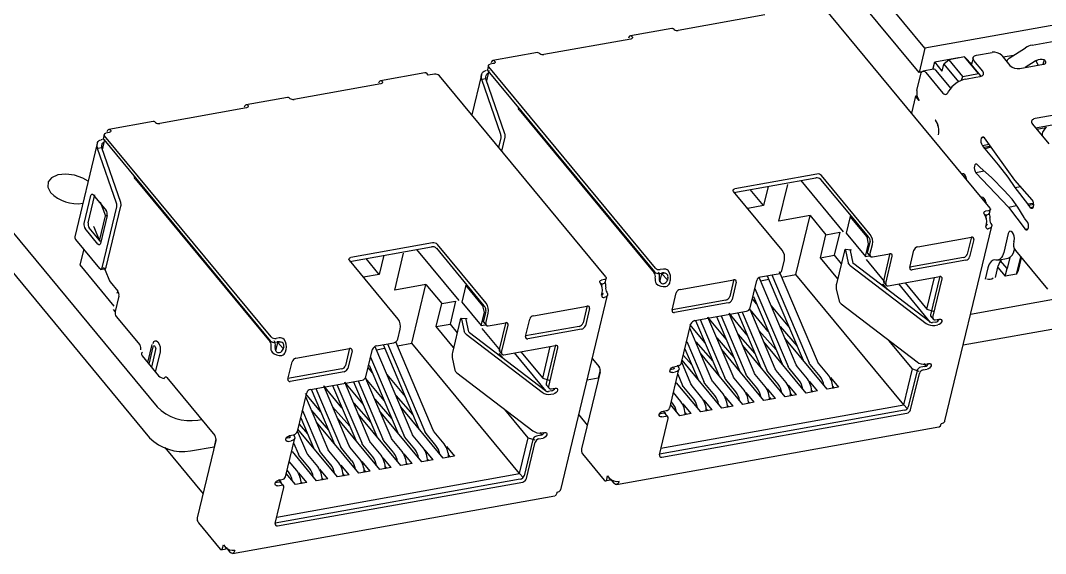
# Model space of a CAD drawing. Header units: millimetres. Extents: x 2 to 1109, y 2 to 430.
# Drawn here: x 247.99 to 290.33, y 169.69 to 191.71 of the extents above; entities that cross this region are included whole.
import ezdxf

# ---------------------------------------------------------------- set-up
doc = ezdxf.new("R2010")
doc.units = ezdxf.units.MM
doc.header["$LTSCALE"] = 0.5
doc.layers.add('几何体', color=7, linetype='Continuous')

msp = doc.modelspace()

# ---------------------------------------------------------------- linework, layer by layer
at = {"layer": '几何体'}
for p, q in [((225.741, 209.431), (253.633, 175.75)), ((225.434, 208.157), (253.326, 174.476)), ((285.348, 190.568), (274.205, 204.024)), ((285.106, 189.565), (273.963, 203.021)), ((300.746, 193.328), (285.348, 190.568)), ((288.042, 183.964), (281.163, 192.272)), ((278.743, 191.939), (275.158, 191.296)), ((274.89, 191.379), (273.183, 191.073)), ((289.776, 190.69), (294.494, 191.536)), ((273.195, 190.944), (269.611, 190.302)), ((285.348, 190.568), (285.106, 189.565)), ((288.836, 190.156), (289.504, 190.58)), ((269.342, 190.384), (267.507, 190.055)), ((285.754, 190.002), (286.735, 190.177)), ((286.985, 190.205), (286.345, 190.09)), ((286.748, 190.162), (286.735, 190.177)), ((287.557, 189.514), (286.985, 190.205)), ((287.118, 190.076), (286.985, 190.205)), ((287.337, 190.174), (287.27, 189.892)), ((287.484, 190.279), (288.124, 190.394)), ((288.525, 190.265), (288.864, 189.855)), ((289.006, 190.264), (288.588, 190.189)), ((267.327, 189.874), (267.276, 189.665)), ((274.216, 181.486), (267.336, 189.793)), ((267.52, 189.927), (267.392, 189.904)), ((285.703, 189.696), (285.276, 189.619)), ((285.679, 189.691), (285.754, 190.002)), ((286.069, 189.621), (285.754, 190.002)), ((286.069, 189.621), (286.136, 189.9)), ((286.345, 190.09), (286.136, 189.9)), ((286.136, 189.9), (286.733, 189.18)), ((286.917, 189.4), (286.345, 190.09)), ((287.641, 189.444), (287.118, 190.076)), ((287.285, 189.955), (287.226, 189.945)), ((287.736, 189.619), (287.373, 190.058)), ((289.266, 189.725), (290.247, 189.901)), ((289.899, 190.027), (289.486, 189.765)), ((290.024, 189.861), (289.944, 190.05)), ((290.273, 190.09), (290.226, 189.898)), ((264.695, 189.551), (262.86, 189.222)), ((264.836, 189.446), (264.787, 189.505)), ((265.092, 189.492), (264.836, 189.446)), ((272.172, 181.119), (265.293, 189.427)), ((267.028, 189.468), (266.629, 187.813)), ((267.214, 189.297), (267.043, 189.266)), ((267.829, 187.003), (267.043, 189.266)), ((267.231, 189.639), (267.189, 189.631)), ((267.999, 187.034), (267.214, 189.297)), ((267.337, 189.639), (267.234, 189.211)), ((267.328, 189.522), (267.285, 189.514)), ((267.298, 189.634), (274.178, 181.327)), ((285.021, 188.822), (285.184, 189.499)), ((285.223, 189.586), (285.106, 189.565)), ((285.387, 189.563), (286.089, 188.714)), ((286.416, 188.911), (285.813, 189.639)), ((286.859, 189.241), (286.917, 189.4)), ((286.917, 189.4), (287.557, 189.514)), ((287.028, 189.291), (287.455, 189.367)), ((287.455, 189.367), (287.626, 189.398)), ((287.557, 189.514), (287.658, 189.405)), ((262.873, 189.094), (259.288, 188.452)), ((259.02, 188.534), (257.313, 188.228)), ((284.963, 188.583), (284.792, 187.875)), ((285.024, 188.594), (284.963, 188.583)), ((285.108, 188.408), (284.963, 188.583)), ((257.325, 188.1), (253.741, 187.457)), ((268.536, 188.139), (268.568, 188.062)), ((268.596, 188.015), (268.568, 188.062)), ((268.596, 188.015), (274.168, 181.287)), ((285.787, 187.589), (285.779, 187.598)), ((289.987, 187.671), (289.902, 187.656)), ((291.011, 187.855), (289.987, 187.671)), ((253.472, 187.54), (251.637, 187.211)), ((289.791, 187.434), (290.469, 186.615)), ((289.92, 187.278), (290.915, 187.456)), ((289.966, 187.222), (290.341, 187.289)), ((290.358, 187.311), (290.228, 187.142)), ((251.361, 186.794), (251.319, 186.786)), ((251.467, 186.794), (251.364, 186.367)), ((251.457, 187.03), (251.406, 186.821)), ((251.428, 186.79), (258.308, 178.482)), ((258.346, 178.641), (251.466, 186.949)), ((251.65, 187.083), (251.522, 187.06)), ((267.745, 186.466), (267.839, 186.859)), ((267.871, 186.314), (268.01, 186.889)), ((287.796, 186.87), (287.677, 186.849)), ((251.158, 186.623), (250.231, 182.777)), ((251.344, 186.452), (251.173, 186.421)), ((251.959, 184.159), (251.173, 186.421)), ((252.129, 184.19), (251.344, 186.452)), ((251.458, 186.677), (251.415, 186.669)), ((286.931, 178.309), (332.255, 186.433)), ((288.005, 186.587), (287.722, 186.537)), ((287.722, 186.537), (287.768, 186.474)), ((287.768, 186.474), (288.05, 186.524)), ((288.083, 186.478), (287.821, 186.408)), ((287.802, 185.484), (287.454, 185.422)), ((287.579, 185.689), (287.53, 185.74)), ((289.069, 185.116), (288.751, 185.551)), ((252.666, 185.295), (252.698, 185.217)), ((252.726, 185.17), (252.698, 185.217)), ((252.726, 185.17), (258.298, 178.442)), ((277.463, 184.603), (280.843, 185.209)), ((280.881, 185.368), (277.501, 184.762)), ((280.22, 185.097), (281.972, 182.981)), ((281.043, 185.144), (282.303, 183.623)), ((283.093, 182.875), (281.082, 185.303)), ((287.454, 185.422), (288.8, 184.001)), ((288.772, 185.232), (289.067, 184.811)), ((289.781, 184.308), (289.069, 185.116)), ((279.457, 182.224), (277.446, 184.652)), ((278.681, 184.066), (278.136, 184.724)), ((278.871, 184.855), (278.681, 184.066)), ((279.317, 183.418), (279.684, 184.939)), ((289.067, 184.812), (289.306, 184.847)), ((289.067, 184.811), (289.586, 184.13)), ((250.614, 183.321), (250.892, 184.476)), ((250.784, 183.352), (251.063, 184.507)), ((250.994, 184.508), (251.527, 183.864)), ((251.275, 184.225), (251.501, 183.648)), ((287.868, 184.21), (287.876, 184.172)), ((251.362, 181.493), (251.969, 184.014)), ((251.532, 181.524), (252.14, 184.045)), ((278.681, 184.066), (278.028, 183.949)), ((287.987, 183.853), (287.859, 183.83)), ((288.014, 183.724), (288.064, 183.933)), ((288.8, 184.001), (289.138, 184.062)), ((288.8, 184.001), (289.489, 183.097)), ((289.84, 184.156), (289.586, 184.129)), ((289.586, 184.13), (289.631, 184.072)), ((289.847, 184.11), (289.631, 184.072)), ((289.631, 184.072), (289.704, 183.989)), ((289.704, 183.989), (289.834, 184.013)), ((251.252, 182.613), (251.501, 183.648)), ((251.57, 183.657), (251.292, 182.502)), ((251.568, 183.647), (251.501, 183.648)), ((280.606, 183.649), (279.317, 183.418)), ((280.02, 181.219), (280.606, 183.649)), ((280.606, 183.649), (281.26, 182.859)), ((282.261, 183.615), (282.093, 182.922)), ((282.303, 183.623), (282.261, 183.615)), ((282.963, 182.767), (282.261, 183.615)), ((282.303, 183.623), (283.006, 182.774)), ((287.863, 183.679), (287.821, 183.671)), ((287.863, 183.679), (287.949, 183.694)), ((287.888, 183.65), (287.863, 183.679)), ((287.863, 183.547), (287.888, 183.65)), ((288.034, 183.538), (288.038, 183.558)), ((289.566, 183.416), (289.496, 183.508)), ((251.191, 182.471), (250.658, 183.114)), ((251.236, 182.652), (250.828, 183.145)), ((251.025, 183.19), (251.015, 183.206)), ((251.025, 183.19), (251.252, 182.613)), ((281.26, 182.859), (281.832, 182.961)), ((281.832, 182.961), (281.603, 182.014)), ((282.093, 182.922), (282.893, 181.957)), ((286.174, 175.17), (288.113, 183.214)), ((287.867, 183.206), (287.891, 183.305)), ((289.489, 183.097), (289.619, 183.121)), ((250.267, 182.661), (251.26, 181.461)), ((251.252, 182.613), (251.318, 182.612)), ((265.011, 182.523), (261.631, 181.918)), ((281.031, 181.911), (281.26, 182.859)), ((282.893, 181.957), (283.022, 182.491)), ((282.963, 182.767), (283.006, 182.774)), ((283.022, 182.491), (282.963, 182.767)), ((283.064, 182.498), (282.982, 182.156)), ((283.006, 182.774), (283.054, 182.716)), ((283.064, 182.498), (283.022, 182.491)), ((283.083, 182.578), (283.064, 182.498)), ((285.051, 182.362), (287.27, 182.759)), ((287.272, 182.78), (287.1, 182.063)), ((287.369, 182.663), (287.196, 181.946)), ((288.792, 182.905), (288.606, 182.133)), ((289.025, 182.574), (289.035, 182.613)), ((250.6, 182.259), (250.444, 181.613)), ((261.593, 181.758), (264.973, 182.364)), ((263.447, 180.573), (263.814, 182.094)), ((264.35, 182.252), (266.099, 180.14)), ((265.173, 182.299), (266.433, 180.778)), ((267.223, 180.031), (265.212, 182.459)), ((282.026, 182.193), (281.7, 180.839)), ((282.316, 182.229), (282.058, 182.25)), ((282.074, 182.222), (282.186, 181.706)), ((282.381, 181.69), (282.269, 182.207)), ((282.98, 182.104), (283.108, 181.95)), ((283.079, 182.039), (283.18, 182.461)), ((283.178, 181.942), (283.903, 182.072)), ((283.906, 182.093), (283.633, 180.962)), ((284.721, 181.503), (284.894, 182.219)), ((289.033, 182.21), (289.048, 182.271)), ((289.088, 182.21), (290.415, 180.607)), ((263.587, 179.379), (261.576, 181.807)), ((262.811, 181.221), (262.266, 181.879)), ((263.001, 182.011), (262.811, 181.221)), ((279.443, 181.387), (279.545, 181.809)), ((281.031, 181.911), (281.603, 182.014)), ((281.749, 181.044), (281.031, 181.911)), ((281.603, 182.014), (281.897, 181.658)), ((285.546, 179.259), (282.408, 181.653)), ((282.893, 181.957), (283.05, 181.985)), ((282.92, 181.836), (283.678, 180.921)), ((283.73, 180.845), (284.002, 181.976)), ((286.943, 181.921), (284.724, 181.523)), ((287.04, 181.804), (284.821, 181.406)), ((288.36, 181.814), (288.787, 181.89)), ((288.745, 181.464), (288.465, 181.779)), ((288.854, 181.915), (288.745, 181.464)), ((289.138, 181.23), (289.31, 181.942)), ((289.212, 181.377), (289.339, 181.906)), ((250.444, 181.613), (251.851, 179.914)), ((251.288, 181.431), (251.512, 181.471)), ((251.405, 181.501), (251.483, 181.408)), ((251.492, 181.392), (251.483, 181.408)), ((251.492, 181.392), (251.671, 180.956)), ((262.811, 181.221), (262.158, 181.104)), ((274.378, 181.262), (274.464, 181.277)), ((274.406, 180.909), (274.488, 181.248)), ((274.545, 181.444), (274.417, 181.421)), ((274.506, 181.285), (274.464, 181.277)), ((274.488, 181.248), (274.464, 181.277)), ((274.623, 181.272), (274.488, 181.248)), ((274.717, 181.002), (274.488, 181.248)), ((278.561, 181.115), (279.286, 181.245)), ((280.907, 177.637), (279.34, 181.328)), ((279.431, 181.114), (280.02, 181.219)), ((284.477, 175.837), (280.02, 181.219)), ((282.268, 181.593), (285.406, 179.2)), ((287.953, 181.498), (287.839, 181.024)), ((288.265, 181.1), (288.379, 181.574)), ((288.365, 181.513), (288.669, 181.146)), ((288.669, 181.146), (288.745, 181.464)), ((289.138, 181.23), (288.669, 181.146)), ((289.138, 181.23), (289.212, 181.377)), ((251.671, 180.956), (251.699, 180.909)), ((251.699, 180.909), (252.014, 180.529)), ((264.736, 180.804), (263.447, 180.573)), ((264.15, 178.375), (264.736, 180.804)), ((264.736, 180.804), (265.39, 180.014)), ((271.993, 180.834), (271.951, 180.827)), ((272.117, 181.009), (271.989, 180.986)), ((271.993, 180.834), (272.079, 180.85)), ((272.018, 180.805), (271.993, 180.834)), ((272.001, 180.738), (272.018, 180.805)), ((272.144, 180.879), (272.194, 181.088)), ((274.207, 181.06), (274.212, 181.079)), ((274.378, 181.09), (274.383, 181.11)), ((274.717, 181.002), (274.712, 180.982)), ((274.736, 181.082), (274.717, 181.002)), ((274.809, 180.865), (274.833, 180.965)), ((275.236, 180.603), (277.455, 181)), ((277.457, 181.021), (277.285, 180.304)), ((277.554, 180.904), (277.381, 180.187)), ((278.131, 179.841), (278.404, 180.972)), ((280.036, 177.481), (278.511, 181.073)), ((278.56, 180.958), (278.901, 181.019)), ((278.839, 181.164), (280.317, 177.683)), ((279.027, 181.198), (280.566, 177.576)), ((283.592, 180.836), (283.785, 180.603)), ((283.632, 180.91), (283.759, 180.756)), ((283.829, 180.748), (285.963, 181.131)), ((285.578, 179.242), (284.266, 180.827)), ((284.53, 180.874), (285.43, 179.787)), ((285.43, 179.787), (285.744, 181.091)), ((285.965, 181.151), (285.581, 179.558)), ((285.678, 179.441), (286.062, 181.034)), ((251.995, 180.508), (251.975, 180.428)), ((266.391, 180.771), (266.223, 180.078)), ((266.433, 180.778), (266.391, 180.771)), ((267.093, 179.922), (266.391, 180.771)), ((266.433, 180.778), (267.136, 179.93)), ((270.304, 172.326), (272.243, 180.37)), ((271.997, 180.361), (272.021, 180.461)), ((272.164, 180.693), (272.168, 180.713)), ((274.906, 179.743), (275.079, 180.46)), ((278.325, 180.646), (279.695, 177.42)), ((281.69, 180.629), (281.802, 180.113)), ((252.058, 180.322), (251.905, 179.685)), ((265.161, 179.066), (265.39, 180.014)), ((265.39, 180.014), (265.962, 180.117)), ((265.962, 180.117), (265.733, 179.169)), ((266.223, 180.078), (267.023, 179.112)), ((277.128, 180.162), (274.909, 179.764)), ((277.225, 180.045), (275.006, 179.647)), ((278.394, 180.005), (278.221, 180.214)), ((278.264, 180.312), (279.447, 177.527)), ((281.885, 180), (285.023, 177.606)), ((287.238, 179.583), (291.264, 180.305)), ((251.818, 179.776), (251.904, 179.673)), ((267.023, 179.112), (267.152, 179.646)), ((267.093, 179.922), (267.136, 179.93)), ((267.152, 179.646), (267.093, 179.922)), ((267.194, 179.654), (267.112, 179.311)), ((267.136, 179.93), (267.184, 179.871)), ((267.194, 179.654), (267.152, 179.646)), ((267.213, 179.733), (267.194, 179.654)), ((267.209, 179.194), (267.31, 179.616)), ((269.181, 179.517), (271.4, 179.915)), ((271.402, 179.935), (271.23, 179.219)), ((271.499, 179.818), (271.326, 179.102)), ((275.841, 179.316), (277.974, 179.699)), ((278.009, 178.707), (277.257, 179.615)), ((278.295, 177.169), (277.274, 179.573)), ((277.615, 179.634), (278.576, 177.371)), ((277.804, 179.668), (278.825, 177.264)), ((278.879, 178.863), (278.127, 179.771)), ((279.166, 177.325), (278.127, 179.771)), ((278.998, 179.927), (279.75, 179.019)), ((285.43, 179.787), (285.697, 179.701)), ((251.949, 179.477), (252.918, 178.307)), ((265.161, 179.066), (265.733, 179.169)), ((265.733, 179.169), (266.027, 178.814)), ((266.156, 179.348), (265.83, 177.994)), ((266.446, 179.385), (266.188, 179.405)), ((266.204, 179.378), (266.316, 178.861)), ((266.511, 178.846), (266.399, 179.362)), ((267.023, 179.112), (267.18, 179.14)), ((267.11, 179.259), (267.238, 179.105)), ((267.308, 179.098), (268.033, 179.228)), ((268.036, 179.248), (267.763, 178.117)), ((267.86, 178), (268.132, 179.131)), ((268.851, 178.658), (269.024, 179.375)), ((275.3, 177.581), (275.684, 179.174)), ((276.268, 178.395), (275.64, 179.152)), ((275.874, 179.322), (276.835, 177.059)), ((276.063, 179.356), (277.083, 176.952)), ((277.138, 178.551), (276.386, 179.459)), ((277.425, 177.013), (276.386, 179.459)), ((276.744, 179.478), (277.706, 177.215)), ((276.933, 179.512), (277.954, 177.108)), ((285.58, 179.506), (285.707, 179.353)), ((285.789, 179.253), (285.665, 179.23)), ((285.763, 179.114), (285.886, 179.136)), ((285.777, 179.345), (285.944, 179.375)), ((263.573, 178.542), (263.675, 178.965)), ((265.879, 178.2), (265.161, 179.066)), ((266.398, 178.748), (269.536, 176.355)), ((269.676, 176.414), (266.538, 178.808)), ((267.05, 178.992), (267.808, 178.077)), ((271.073, 179.076), (268.854, 178.678)), ((271.17, 178.959), (268.951, 178.561)), ((276.554, 176.857), (275.643, 179.004)), ((277.623, 178.753), (278.33, 177.951)), ((278.494, 178.909), (279.2, 178.107)), ((279.364, 179.065), (280.071, 178.263)), ((253.416, 178.331), (253.238, 177.589)), ((258.508, 178.417), (258.594, 178.432)), ((258.508, 178.246), (258.513, 178.266)), ((258.536, 178.065), (258.618, 178.403)), ((258.675, 178.599), (258.547, 178.576)), ((258.636, 178.44), (258.594, 178.432)), ((258.618, 178.403), (258.594, 178.432)), ((258.753, 178.427), (258.618, 178.403)), ((258.847, 178.158), (258.618, 178.403)), ((262.691, 178.27), (263.416, 178.4)), ((262.969, 178.32), (264.447, 174.838)), ((263.157, 178.354), (264.696, 174.732)), ((265.037, 174.793), (263.49, 178.436)), ((263.561, 178.269), (264.15, 178.375)), ((268.607, 172.993), (264.15, 178.375)), ((267.959, 177.904), (270.093, 178.286)), ((270.095, 178.307), (269.711, 176.714)), ((275.51, 178.452), (276.213, 176.796)), ((275.882, 178.44), (276.588, 177.639)), ((276.752, 178.596), (277.459, 177.795)), ((279.573, 176.167), (277.824, 178.279)), ((280.443, 176.323), (278.695, 178.435)), ((281.314, 176.479), (279.565, 178.591)), ((284.835, 177.318), (283.865, 178.489)), ((253.018, 177.855), (253.696, 177.036)), ((253.301, 177.512), (253.475, 178.235)), ((253.572, 178.118), (253.398, 177.395)), ((253.754, 178.017), (253.558, 177.202)), ((258.337, 178.215), (258.342, 178.235)), ((258.847, 178.158), (258.842, 178.138)), ((258.866, 178.237), (258.847, 178.158)), ((258.939, 178.021), (258.963, 178.12)), ((259.366, 177.758), (261.585, 178.156)), ((261.587, 178.176), (261.415, 177.459)), ((261.684, 178.059), (261.511, 177.342)), ((262.261, 176.997), (262.534, 178.128)), ((264.166, 174.637), (262.641, 178.228)), ((262.69, 178.113), (263.031, 178.174)), ((267.753, 177.953), (267.915, 177.758)), ((267.762, 178.065), (267.889, 177.912)), ((269.708, 176.397), (268.396, 177.982)), ((268.66, 178.029), (269.56, 176.943)), ((269.56, 176.943), (269.874, 178.247)), ((269.808, 176.597), (270.192, 178.19)), ((275.371, 177.877), (275.718, 177.483)), ((275.436, 178.147), (275.964, 176.903)), ((277.832, 175.855), (276.083, 177.967)), ((278.702, 176.011), (276.954, 178.123)), ((259.036, 176.899), (259.209, 177.616)), ((262.394, 177.468), (263.577, 174.682)), ((262.455, 177.802), (263.825, 174.576)), ((265.82, 177.785), (265.932, 177.268)), ((271.61, 177.744), (271.888, 177.407)), ((274.977, 177.409), (275.143, 177.439)), ((275.183, 177.368), (275.139, 177.476)), ((275.684, 176.701), (275.304, 177.596)), ((276.961, 175.699), (275.323, 177.677)), ((281.023, 177.002), (280.611, 177.499)), ((281.364, 177.063), (280.952, 177.561)), ((285.348, 177.421), (285.181, 177.391)), ((285.306, 177.543), (285.393, 177.437)), ((285.378, 177.52), (285.502, 177.543)), ((261.258, 177.317), (259.039, 176.919)), ((261.355, 177.2), (259.136, 176.802)), ((262.524, 177.16), (262.351, 177.37)), ((263.128, 177.082), (263.88, 176.174)), ((266.015, 177.155), (269.153, 174.762)), ((271.932, 177.2), (271.164, 174.015)), ((271.934, 177.278), (271.855, 176.95)), ((274.806, 175.704), (275.19, 177.297)), ((274.947, 177.309), (274.822, 177.287)), ((274.919, 177.17), (275.042, 177.192)), ((274.98, 177.311), (274.993, 177.367)), ((275.144, 177.107), (275.342, 176.64)), ((278.411, 176.534), (277.999, 177.031)), ((278.752, 176.595), (278.341, 177.093)), ((279.281, 176.69), (278.87, 177.187)), ((279.623, 176.751), (279.211, 177.249)), ((280.152, 176.846), (279.74, 177.343)), ((280.493, 176.907), (280.082, 177.405)), ((284.477, 175.837), (284.835, 177.318)), ((285.024, 177.249), (284.664, 175.751)), ((284.76, 175.634), (285.121, 177.132)), ((284.835, 177.318), (285.102, 177.232)), ((285.278, 177.274), (285.445, 177.304)), ((254.032, 176.962), (256.018, 174.563)), ((259.971, 176.472), (262.104, 176.854)), ((261.268, 175.706), (260.516, 176.614)), ((261.555, 174.169), (260.516, 176.614)), ((260.874, 176.634), (261.836, 174.37)), ((261.063, 176.668), (262.084, 174.263)), ((262.139, 175.862), (261.387, 176.77)), ((262.425, 174.325), (261.387, 176.77)), ((261.745, 176.79), (262.706, 174.526)), ((261.934, 176.824), (262.955, 174.42)), ((263.009, 176.018), (262.257, 176.926)), ((263.296, 174.481), (262.257, 176.926)), ((269.56, 176.943), (269.827, 176.856)), ((269.71, 176.662), (269.837, 176.508)), ((271.399, 176.869), (271.855, 176.95)), ((276.091, 175.543), (275.094, 176.747)), ((275.799, 176.066), (275.387, 176.563)), ((276.141, 176.127), (275.729, 176.624)), ((276.67, 176.222), (276.258, 176.719)), ((277.011, 176.283), (276.599, 176.78)), ((277.54, 176.378), (277.129, 176.875)), ((277.882, 176.439), (277.47, 176.936)), ((280.042, 176.251), (279.712, 176.65)), ((280.913, 176.407), (280.583, 176.806)), ((281.783, 176.564), (281.314, 176.479)), ((281.453, 176.962), (281.783, 176.564)), ((281.535, 176.603), (281.599, 176.53)), ((259.43, 174.737), (259.814, 176.329)), ((260.398, 175.55), (259.77, 176.308)), ((260.684, 174.013), (259.773, 176.159)), ((260.004, 176.478), (260.965, 174.214)), ((260.193, 176.512), (261.213, 174.107)), ((263.494, 176.22), (264.201, 175.419)), ((269.919, 176.408), (269.795, 176.386)), ((269.893, 176.269), (270.016, 176.291)), ((269.907, 176.5), (270.074, 176.53)), ((275.27, 175.971), (274.96, 176.345)), ((277.431, 175.783), (277.101, 176.182)), ((278.301, 175.939), (277.971, 176.338)), ((279.172, 176.095), (278.842, 176.494)), ((280.042, 176.251), (279.573, 176.167)), ((279.794, 176.291), (279.858, 176.218)), ((280.913, 176.407), (280.443, 176.323)), ((280.664, 176.447), (280.728, 176.374)), ((260.882, 175.752), (261.589, 174.951)), ((261.753, 175.908), (262.46, 175.107)), ((262.624, 176.064), (263.33, 175.263)), ((265.444, 173.635), (263.695, 175.746)), ((274.446, 174.039), (284.477, 175.837)), ((275.22, 175.387), (274.84, 175.846)), ((274.929, 175.91), (274.872, 175.978)), ((275.689, 175.471), (275.36, 175.87)), ((276.56, 175.627), (276.23, 176.026)), ((277.431, 175.783), (276.961, 175.699)), ((277.182, 175.823), (277.246, 175.75)), ((278.301, 175.939), (277.832, 175.855)), ((278.053, 175.979), (278.117, 175.906)), ((279.172, 176.095), (278.702, 176.011)), ((278.923, 176.135), (278.987, 176.062)), ((284.622, 175.682), (284.477, 175.837)), ((259.566, 175.302), (260.094, 174.058)), ((259.64, 175.607), (260.343, 173.951)), ((260.012, 175.596), (260.718, 174.795)), ((263.703, 173.323), (261.954, 175.434)), ((264.573, 173.479), (262.825, 175.59)), ((268.965, 174.474), (267.995, 175.645)), ((271.051, 175.425), (271.402, 175.001)), ((274.547, 175.485), (274.381, 175.455)), ((284.507, 175.609), (274.385, 173.795)), ((274.478, 175.338), (274.644, 175.368)), ((274.481, 173.678), (284.604, 175.492)), ((274.535, 175.577), (274.66, 175.599)), ((274.627, 175.489), (274.552, 175.58)), ((274.744, 175.323), (274.617, 175.477)), ((275.689, 175.471), (275.22, 175.387)), ((275.441, 175.511), (275.505, 175.438)), ((276.56, 175.627), (276.091, 175.543)), ((276.312, 175.667), (276.376, 175.594)), ((255.32, 175.206), (255.464, 175.232)), ((259.501, 175.032), (259.848, 174.639)), ((261.962, 173.011), (260.213, 175.122)), ((262.832, 173.167), (261.084, 175.278)), ((272.616, 172.539), (285.931, 174.925)), ((274.382, 173.774), (274.743, 175.271)), ((286.023, 175.045), (286.028, 175.065)), ((258.936, 172.86), (259.32, 174.453)), ((259.077, 174.465), (258.952, 174.442)), ((259.107, 174.564), (259.273, 174.594)), ((259.11, 174.467), (259.123, 174.523)), ((259.313, 174.523), (259.275, 174.616)), ((259.814, 173.857), (259.434, 174.752)), ((261.091, 172.855), (259.453, 174.833)), ((264.282, 174.002), (263.87, 174.499)), ((264.623, 174.063), (264.212, 174.56)), ((265.153, 174.158), (264.741, 174.655)), ((265.494, 174.219), (265.082, 174.716)), ((268.607, 172.993), (268.965, 174.474)), ((268.965, 174.474), (269.232, 174.387)), ((269.478, 174.576), (269.311, 174.546)), ((269.408, 174.429), (269.575, 174.459)), ((269.436, 174.698), (269.523, 174.592)), ((269.508, 174.676), (269.632, 174.698)), ((253.948, 174.07), (255.532, 172.157)), ((255.013, 173.931), (255.985, 174.106)), ((256.062, 174.356), (255.294, 171.17)), ((256.064, 174.434), (255.985, 174.106)), ((259.049, 174.325), (259.172, 174.348)), ((259.274, 174.263), (259.472, 173.795)), ((261.67, 173.533), (261.259, 174.031)), ((262.012, 173.595), (261.6, 174.092)), ((262.541, 173.689), (262.129, 174.187)), ((262.882, 173.751), (262.471, 174.248)), ((263.411, 173.846), (263, 174.343)), ((263.753, 173.907), (263.341, 174.404)), ((265.583, 174.117), (265.913, 173.719)), ((269.154, 174.404), (268.794, 172.907)), ((268.89, 172.79), (269.251, 174.287)), ((260.221, 172.699), (259.224, 173.902)), ((259.929, 173.221), (259.517, 173.719)), ((260.271, 173.283), (259.859, 173.78)), ((260.8, 173.377), (260.388, 173.875)), ((261.141, 173.439), (260.729, 173.936)), ((263.302, 173.251), (262.972, 173.649)), ((264.172, 173.407), (263.842, 173.805)), ((265.043, 173.563), (264.713, 173.961)), ((264.794, 173.602), (264.858, 173.53)), ((265.913, 173.719), (265.444, 173.635)), ((265.665, 173.758), (265.729, 173.686)), ((271.208, 173.807), (272.105, 172.725)), ((259.4, 173.127), (259.09, 173.501)), ((260.69, 172.783), (260.36, 173.181)), ((261.561, 172.939), (261.231, 173.337)), ((262.431, 173.095), (262.101, 173.493)), ((263.302, 173.251), (262.832, 173.167)), ((263.053, 173.29), (263.117, 173.218)), ((264.172, 173.407), (263.703, 173.323)), ((263.924, 173.446), (263.988, 173.374)), ((265.043, 173.563), (264.573, 173.479)), ((268.637, 172.764), (258.515, 170.95)), ((258.576, 171.194), (268.607, 172.993)), ((258.665, 172.732), (258.79, 172.755)), ((259.35, 172.543), (258.97, 173.001)), ((259.059, 173.065), (259.002, 173.134)), ((259.819, 172.627), (259.49, 173.025)), ((260.69, 172.783), (260.221, 172.699)), ((260.442, 172.822), (260.506, 172.75)), ((261.561, 172.939), (261.091, 172.855)), ((261.312, 172.978), (261.376, 172.906)), ((262.431, 173.095), (261.962, 173.011)), ((262.183, 173.134), (262.247, 173.062)), ((268.752, 172.837), (268.607, 172.993)), ((272.206, 172.757), (272.24, 172.896)), ((272.24, 172.896), (272.312, 172.808)), ((272.352, 172.782), (272.506, 172.595)), ((258.677, 172.64), (258.511, 172.611)), ((258.512, 170.93), (258.873, 172.427)), ((258.608, 172.494), (258.774, 172.523)), ((258.611, 170.833), (268.734, 172.647)), ((258.757, 172.644), (258.672, 172.747)), ((258.874, 172.479), (258.747, 172.633)), ((259.819, 172.627), (259.35, 172.543)), ((259.571, 172.666), (259.635, 172.594)), ((272.132, 172.694), (272.356, 172.735)), ((272.709, 172.659), (272.714, 172.679)), ((256.746, 169.694), (270.061, 172.081)), ((270.153, 172.201), (270.158, 172.221)), ((255.338, 170.963), (256.235, 169.88)), ((256.262, 169.85), (256.486, 169.89)), ((256.336, 169.912), (256.37, 170.051)), ((256.37, 170.051), (256.442, 169.964)), ((256.482, 169.937), (256.636, 169.751)), ((256.839, 169.814), (256.844, 169.834))]:
    msp.add_line(p, q, dxfattribs=at)
at = {"layer": '几何体', "flags": 128}
for points in [[(274.926, 191.375), (274.89, 191.379), (274.89, 191.379)], [(273.219, 191.069), (273.183, 191.073), (273.15, 191.057), (273.124, 191.022), (273.106, 190.973)], [(273.268, 191.025), (273.268, 190.998), (273.255, 190.974), (273.23, 190.955), (273.195, 190.944)], [(273.219, 191.069), (273.246, 191.052), (273.267, 191.024)], [(274.989, 191.332), (274.956, 191.359), (274.926, 191.375)], [(269.378, 190.38), (269.342, 190.384), (269.342, 190.384)], [(269.441, 190.338), (269.409, 190.364), (269.378, 190.38)], [(287.373, 190.058), (287.35, 190.093), (287.337, 190.129), (287.335, 190.163), (287.345, 190.196), (287.366, 190.224), (287.397, 190.249), (287.437, 190.267), (287.484, 190.279)], [(267.285, 189.69), (267.281, 189.669), (267.298, 189.634)], [(267.336, 189.793), (267.319, 189.828), (267.325, 189.861), (267.35, 189.889), (267.392, 189.904)], [(267.543, 190.052), (267.507, 190.055), (267.475, 190.039), (267.449, 190.005), (267.431, 189.955)], [(267.592, 190.007), (267.592, 189.98), (267.579, 189.957), (267.554, 189.938), (267.52, 189.927)], [(267.543, 190.052), (267.57, 190.035), (267.592, 190.007)], [(290.247, 189.901), (290.279, 189.91), (290.305, 189.922), (290.326, 189.938), (290.34, 189.957), (290.346, 189.979), (290.345, 190.002), (290.337, 190.026), (290.321, 190.049)], [(264.787, 189.504), (264.737, 189.545), (264.696, 189.549)], [(267.043, 189.266), (267.021, 189.411), (267.043, 189.513), (267.07, 189.558), (267.104, 189.593), (267.144, 189.617), (267.189, 189.631)], [(267.214, 189.297), (267.217, 189.383), (267.231, 189.444), (267.24, 189.468), (267.253, 189.489), (267.268, 189.505), (267.285, 189.514)], [(285.184, 189.499), (285.198, 189.543), (285.217, 189.577), (285.24, 189.602), (285.267, 189.617), (285.296, 189.62), (285.327, 189.612), (285.357, 189.592), (285.387, 189.563)], [(287.626, 189.398), (287.673, 189.41), (287.713, 189.429), (287.743, 189.453), (287.764, 189.482), (287.774, 189.514), (287.773, 189.549), (287.76, 189.584), (287.736, 189.619)], [(262.896, 189.219), (262.86, 189.222), (262.828, 189.207), (262.802, 189.172), (262.784, 189.122)], [(262.945, 189.174), (262.946, 189.148), (262.932, 189.124), (262.907, 189.105), (262.873, 189.094)], [(262.896, 189.219), (262.923, 189.202), (262.945, 189.174)], [(259.056, 188.53), (259.02, 188.534), (259.02, 188.534)], [(259.119, 188.488), (259.086, 188.514), (259.056, 188.53)], [(257.349, 188.224), (257.313, 188.228), (257.28, 188.212), (257.254, 188.178), (257.236, 188.128)], [(257.398, 188.18), (257.398, 188.153), (257.385, 188.129), (257.36, 188.111), (257.325, 188.1)], [(257.349, 188.224), (257.376, 188.207), (257.397, 188.179)], [(289.902, 187.656), (289.854, 187.643), (289.815, 187.625), (289.784, 187.601), (289.763, 187.572), (289.753, 187.54), (289.755, 187.505), (289.767, 187.469), (289.791, 187.434)], [(251.673, 187.207), (251.637, 187.211), (251.605, 187.195), (251.579, 187.161), (251.561, 187.111)], [(251.722, 187.163), (251.722, 187.136), (251.709, 187.112), (251.684, 187.094), (251.65, 187.083)], [(251.673, 187.207), (251.7, 187.19), (251.722, 187.162)], [(253.508, 187.536), (253.472, 187.54), (253.472, 187.54)], [(253.571, 187.494), (253.539, 187.52), (253.508, 187.536)], [(251.173, 186.421), (251.151, 186.566), (251.173, 186.668), (251.2, 186.714), (251.234, 186.749), (251.274, 186.773), (251.319, 186.786)], [(251.415, 186.845), (251.411, 186.824), (251.428, 186.79)], [(251.466, 186.949), (251.449, 186.983), (251.455, 187.017), (251.48, 187.044), (251.522, 187.06)], [(287.812, 186.858), (287.772, 186.889), (287.729, 186.893), (287.699, 186.879), (287.677, 186.849)], [(288.751, 185.551), (288.219, 186.287), (287.812, 186.858)], [(251.344, 186.452), (251.347, 186.539), (251.361, 186.6), (251.37, 186.623), (251.383, 186.644), (251.398, 186.661), (251.415, 186.669)], [(287.768, 186.474), (287.797, 186.437), (287.821, 186.408)], [(287.821, 186.408), (288.373, 185.754), (288.772, 185.232)], [(287.53, 185.74), (287.49, 185.773), (287.451, 185.776), (287.417, 185.75), (287.395, 185.698), (287.388, 185.628), (287.396, 185.551), (287.419, 185.479), (287.454, 185.422)], [(287.635, 185.636), (287.603, 185.665), (287.579, 185.689)], [(288.638, 184.677), (288.095, 185.218), (287.635, 185.636)], [(250.784, 185.071), (250.572, 185.197), (250.226, 185.32), (249.862, 185.366), (249.53, 185.329), (249.274, 185.215), (249.13, 185.039), (249.116, 184.824), (249.235, 184.601)], [(287.072, 185.139), (287.066, 185.172), (287.037, 185.262), (286.994, 185.333), (286.944, 185.374), (286.902, 185.38)], [(277.446, 184.652), (277.429, 184.686), (277.435, 184.72), (277.46, 184.747), (277.501, 184.762)], [(288.952, 184.333), (288.779, 184.526), (288.638, 184.677)], [(250.892, 184.476), (250.909, 184.514), (250.934, 184.533), (250.964, 184.531), (250.994, 184.508)], [(289.452, 183.573), (289.181, 184), (288.952, 184.333)], [(289.704, 183.989), (289.744, 183.957), (289.784, 183.953), (289.817, 183.98), (289.839, 184.032), (289.847, 184.101), (289.838, 184.178), (289.815, 184.251), (289.781, 184.308)], [(287.804, 183.72), (287.787, 183.754), (287.792, 183.788), (287.817, 183.815), (287.859, 183.83)], [(288.042, 183.964), (288.059, 183.93), (288.054, 183.896), (288.029, 183.869), (287.987, 183.853)], [(287.949, 183.694), (287.99, 183.709), (288.015, 183.737), (288.017, 183.749)], [(289.496, 183.508), (289.47, 183.544), (289.452, 183.573)], [(289.489, 183.097), (289.529, 183.065), (289.569, 183.061), (289.602, 183.087), (289.624, 183.14), (289.632, 183.209), (289.623, 183.286), (289.6, 183.359), (289.566, 183.416)], [(287.907, 183.3), (287.918, 183.277), (287.914, 183.255), (287.898, 183.237), (287.87, 183.226)], [(288.077, 183.331), (288.114, 183.26), (288.105, 183.193), (288.054, 183.14), (287.967, 183.109)], [(289.035, 182.613), (289.044, 182.7), (289.033, 182.796), (289.004, 182.887), (288.962, 182.958), (288.912, 182.999), (288.862, 183.003), (288.82, 182.97), (288.792, 182.905)], [(250.236, 182.776), (250.231, 182.731), (250.267, 182.661)], [(251.292, 182.502), (251.276, 182.465), (251.25, 182.446), (251.22, 182.448), (251.191, 182.471)], [(282.074, 182.222), (282.065, 182.246), (282.052, 182.248), (282.038, 182.23), (282.026, 182.193)], [(282.269, 182.207), (282.259, 182.231), (282.252, 182.232)], [(282.997, 182.086), (282.981, 182.113), (282.982, 182.156)], [(288.606, 182.133), (288.583, 182.054), (288.553, 181.984), (288.518, 181.925), (288.478, 181.877), (288.433, 181.842), (288.384, 181.82), (288.333, 181.811), (288.28, 181.815)], [(261.576, 181.807), (261.559, 181.841), (261.565, 181.875), (261.59, 181.902), (261.631, 181.918)], [(282.268, 181.593), (282.214, 181.647), (282.186, 181.706)], [(282.408, 181.653), (282.39, 181.671), (282.381, 181.69)], [(288.28, 181.815), (288.226, 181.82), (288.175, 181.811), (288.126, 181.789), (288.081, 181.754), (288.041, 181.706), (288.006, 181.647), (287.976, 181.577), (287.953, 181.498)], [(251.362, 181.493), (251.345, 181.456), (251.319, 181.437), (251.289, 181.438), (251.26, 181.461)], [(251.485, 181.468), (251.49, 181.467), (251.516, 181.486), (251.532, 181.524)], [(274.707, 181.22), (274.673, 181.249), (274.623, 181.272)], [(271.934, 180.875), (271.917, 180.91), (271.922, 180.943), (271.947, 180.97), (271.989, 180.986)], [(272.079, 180.85), (272.12, 180.865), (272.145, 180.892), (272.147, 180.905)], [(272.172, 181.119), (272.189, 181.085), (272.184, 181.052), (272.159, 181.024), (272.117, 181.009)], [(283.633, 180.962), (283.632, 180.919), (283.648, 180.892)], [(272.037, 180.455), (272.048, 180.433), (272.044, 180.41), (272.028, 180.392), (272, 180.382)], [(272.207, 180.486), (272.244, 180.415), (272.235, 180.348), (272.184, 180.296), (272.097, 180.265)], [(281.802, 180.113), (281.83, 180.055), (281.885, 180)], [(285.581, 179.558), (285.581, 179.516), (285.596, 179.489)], [(266.204, 179.378), (266.195, 179.402), (266.182, 179.404), (266.168, 179.386), (266.156, 179.348)], [(266.399, 179.362), (266.389, 179.386), (266.382, 179.387)], [(267.127, 179.242), (267.111, 179.269), (267.112, 179.311)], [(285.944, 179.375), (285.991, 179.374), (286.026, 179.356), (286.044, 179.322), (286.043, 179.278), (286.022, 179.231), (285.985, 179.187), (285.937, 179.154), (285.886, 179.136)], [(266.398, 178.748), (266.344, 178.803), (266.316, 178.861)], [(266.538, 178.808), (266.52, 178.826), (266.511, 178.846)], [(253.464, 178.367), (253.497, 178.446), (253.547, 178.485), (253.607, 178.48), (253.667, 178.431), (253.718, 178.346), (253.753, 178.237), (253.765, 178.121), (253.754, 178.016)], [(253.475, 178.235), (253.486, 178.261), (253.503, 178.274), (253.523, 178.273), (253.543, 178.256), (253.56, 178.228), (253.572, 178.192), (253.576, 178.153), (253.572, 178.118)], [(258.837, 178.375), (258.803, 178.404), (258.753, 178.427)], [(253.035, 178.012), (252.994, 177.969), (252.987, 177.914), (253.018, 177.855)], [(267.763, 178.117), (267.762, 178.075), (267.778, 178.048)], [(274.919, 177.17), (274.872, 177.17), (274.837, 177.189), (274.819, 177.222), (274.82, 177.266), (274.841, 177.314), (274.878, 177.358), (274.925, 177.391), (274.977, 177.409)], [(279.74, 177.343), (279.716, 177.378), (279.695, 177.42)], [(280.082, 177.405), (280.058, 177.439), (280.036, 177.481)], [(280.611, 177.499), (280.587, 177.534), (280.566, 177.576)], [(280.952, 177.561), (280.928, 177.595), (280.907, 177.637)], [(285.502, 177.543), (285.549, 177.542), (285.584, 177.524), (285.603, 177.49), (285.601, 177.446), (285.581, 177.399), (285.544, 177.355), (285.496, 177.322), (285.445, 177.304)], [(253.93, 176.93), (253.947, 176.967), (253.973, 176.986), (254.003, 176.985), (254.032, 176.962)], [(265.932, 177.268), (265.96, 177.21), (266.015, 177.155)], [(274.993, 177.367), (274.995, 177.348), (274.988, 177.331), (274.971, 177.317), (274.947, 177.309)], [(275.183, 177.367), (275.192, 177.308), (275.169, 177.256), (275.118, 177.216), (275.043, 177.192)], [(277.47, 176.937), (277.446, 176.971), (277.425, 177.013)], [(277.999, 177.031), (277.975, 177.066), (277.954, 177.108)], [(278.341, 177.093), (278.316, 177.127), (278.295, 177.169)], [(278.87, 177.187), (278.846, 177.222), (278.825, 177.264)], [(279.211, 177.249), (279.187, 177.283), (279.166, 177.325)], [(269.711, 176.714), (269.711, 176.671), (269.726, 176.644)], [(275.388, 176.563), (275.363, 176.598), (275.342, 176.64)], [(275.729, 176.624), (275.705, 176.659), (275.684, 176.701)], [(276.258, 176.719), (276.234, 176.754), (276.213, 176.796)], [(276.599, 176.78), (276.575, 176.815), (276.554, 176.857)], [(277.129, 176.875), (277.104, 176.91), (277.083, 176.952)], [(270.074, 176.53), (270.121, 176.53), (270.156, 176.511), (270.174, 176.477), (270.173, 176.434), (270.152, 176.386), (270.115, 176.342), (270.067, 176.309), (270.016, 176.291)], [(274.478, 175.338), (274.431, 175.338), (274.395, 175.357), (274.377, 175.391), (274.378, 175.435), (274.399, 175.482), (274.436, 175.526), (274.484, 175.559), (274.535, 175.577)], [(274.631, 175.458), (274.627, 175.464), (274.593, 175.484), (274.547, 175.485)], [(285.93, 174.928), (285.94, 174.928), (285.99, 174.967), (286.023, 175.045)], [(286.028, 175.065), (286.115, 175.096), (286.166, 175.149), (286.169, 175.171)], [(259.049, 174.325), (259.002, 174.326), (258.967, 174.344), (258.949, 174.378), (258.95, 174.422), (258.971, 174.469), (259.008, 174.513), (259.055, 174.546), (259.107, 174.564)], [(259.123, 174.523), (259.125, 174.503), (259.118, 174.486), (259.101, 174.473), (259.077, 174.465)], [(259.313, 174.522), (259.322, 174.464), (259.299, 174.412), (259.248, 174.372), (259.173, 174.348)], [(263.341, 174.404), (263.317, 174.439), (263.296, 174.481)], [(263.87, 174.499), (263.846, 174.534), (263.825, 174.576)], [(264.212, 174.56), (264.188, 174.595), (264.166, 174.637)], [(264.741, 174.655), (264.717, 174.69), (264.696, 174.732)], [(265.082, 174.716), (265.058, 174.751), (265.037, 174.793)], [(269.632, 174.698), (269.679, 174.698), (269.714, 174.679), (269.733, 174.646), (269.731, 174.602), (269.711, 174.554), (269.674, 174.51), (269.626, 174.477), (269.575, 174.459)], [(261.259, 174.031), (261.234, 174.066), (261.213, 174.107)], [(261.6, 174.092), (261.576, 174.127), (261.555, 174.169)], [(262.129, 174.187), (262.105, 174.222), (262.084, 174.264)], [(262.471, 174.248), (262.446, 174.283), (262.425, 174.325)], [(263, 174.343), (262.976, 174.378), (262.955, 174.42)], [(259.518, 173.719), (259.493, 173.754), (259.472, 173.795)], [(259.859, 173.78), (259.835, 173.815), (259.814, 173.857)], [(260.388, 173.875), (260.364, 173.91), (260.343, 173.951)], [(260.729, 173.936), (260.705, 173.971), (260.684, 174.013)], [(272.105, 172.725), (272.134, 172.702), (272.164, 172.701), (272.19, 172.719), (272.206, 172.757)], [(272.329, 172.731), (272.334, 172.731), (272.36, 172.75), (272.377, 172.787)], [(258.608, 172.494), (258.561, 172.494), (258.525, 172.512), (258.507, 172.546), (258.508, 172.59), (258.529, 172.638), (258.566, 172.681), (258.614, 172.715), (258.665, 172.732)], [(258.761, 172.613), (258.757, 172.62), (258.723, 172.639), (258.677, 172.64)], [(270.158, 172.221), (270.245, 172.251), (270.296, 172.304), (270.299, 172.327)], [(272.709, 172.659), (272.676, 172.581), (272.626, 172.541), (272.566, 172.546), (272.506, 172.595)], [(270.06, 172.084), (270.07, 172.083), (270.12, 172.123), (270.153, 172.201)], [(256.235, 169.88), (256.264, 169.857), (256.294, 169.856), (256.32, 169.875), (256.336, 169.912)], [(256.459, 169.887), (256.464, 169.886), (256.49, 169.905), (256.507, 169.943)], [(256.839, 169.814), (256.806, 169.736), (256.756, 169.697), (256.696, 169.702), (256.636, 169.751)]]:
    msp.add_lwpolyline(points, dxfattribs=at)
at = {"layer": '几何体'}
for centre, radius, start, end in [((275.124, 191.543), 0.249, 237.3662, 278.0227), ((289.922, 189.939), 0.766, 101.0176, 123.0669), ((269.576, 190.549), 0.249, 237.3662, 278.0227), ((288.2, 189.945), 0.456, 44.5566, 99.6499), ((289.006, 189.876), 0.327, 121.2878, 151.669), ((285.711, 189.574), 0.122, 32.3885, 93.5708), ((289.189, 190.175), 0.456, 224.5566, 279.6499), ((290.041, 189.803), 0.266, 111.5527, 122.3993), ((290.156, 189.677), 0.429, 74.202, 119.677), ((290.165, 189.916), 0.205, 40.5157, 58.3421), ((265.127, 189.257), 0.237, 45.7271, 98.481), ((287.255, 188.241), 1.074, 102.1894, 149.6164), ((259.254, 188.698), 0.249, 237.3662, 278.0227), ((285.532, 188.714), 0.523, 168.0664, 215.8444), ((286.205, 188.796), 0.142, 215.4309, 259.6627), ((286.145, 188.849), 0.195, 280.1991, 340.5364), ((285.143, 187.142), 0.783, 348.7082, 34.7256), ((285.18, 187.15), 0.748, 347.5412, 35.8761), ((253.706, 187.704), 0.249, 237.3662, 278.0227), ((267.567, 186.912), 0.277, 348.9839, 19.352), ((267.737, 186.942), 0.277, 348.9839, 19.352), ((287.989, 186.735), 0.332, 159.9875, 216.7044), ((290.41, 187.014), 0.223, 144.9207, 199.3756), ((280.878, 184.974), 0.237, 45.7285, 98.4763), ((280.916, 185.133), 0.237, 45.7237, 98.4811), ((250.326, 185.669), 1.527, 224.3887, 279.0039), ((251.867, 184.098), 0.277, 348.9839, 19.352), ((287.713, 184.308), 0.102, 32.3885, 93.5708), ((287.478, 184.122), 0.401, 7.0981, 36.816), ((251.303, 183.709), 0.273, 349.091, 34.8205), ((251.697, 184.067), 0.277, 348.9839, 19.352), ((287.771, 183.609), 0.273, 349.0911, 34.819), ((251.052, 183.301), 0.273, 169.0887, 214.8228), ((287.38, 183.413), 0.523, 348.0694, 35.8426), ((288.301, 183.486), 0.273, 169.0927, 214.8236), ((250.881, 183.27), 0.273, 169.091, 214.8205), ((287.944, 183.185), 0.0791, 164.7842, 286.8183), ((265.046, 182.289), 0.237, 45.7237, 98.4811), ((282.905, 182.612), 0.182, 349.0905, 34.8209), ((282.669, 182.569), 0.523, 348.0694, 35.8426), ((287.293, 182.684), 0.0791, 344.77, 106.8141), ((289.411, 182.453), 0.404, 162.5653, 216.9286), ((265.008, 182.129), 0.237, 45.7285, 98.4763), ((279.033, 181.917), 0.523, 348.0694, 35.8426), ((283.926, 181.996), 0.0791, 344.7676, 106.8165), ((285.099, 182.152), 0.216, 102.8225, 161.6661), ((286.895, 182.131), 0.216, 282.8252, 341.6634), ((288.649, 182.251), 0.386, 290.854, 353.8403), ((283.155, 182.018), 0.0791, 164.773, 286.8154), ((286.992, 182.014), 0.216, 282.8225, 341.6661), ((288.856, 181.493), 0.483, 133.6351, 170.3703), ((273.944, 181.131), 0.273, 349.0888, 34.8213), ((274.343, 181.496), 0.237, 225.7223, 278.4858), ((274.382, 181.656), 0.237, 225.7277, 278.4821), ((274.115, 181.162), 0.273, 349.0911, 34.819), ((274.541, 181.057), 0.23, 69.0444, 98.5384), ((274.58, 181.209), 0.237, 45.7229, 98.477), ((274.558, 181.116), 0.182, 349.0879, 34.8164), ((274.322, 181.073), 0.523, 348.0694, 35.8426), ((279.238, 181.455), 0.216, 282.82, 341.6669), ((284.798, 181.482), 0.0791, 164.77, 286.8141), ((271.51, 180.569), 0.523, 348.0694, 35.8426), ((271.901, 180.765), 0.273, 349.0911, 34.819), ((274.475, 181.008), 0.273, 169.0953, 214.8218), ((274.576, 181.172), 0.456, 224.5597, 279.6475), ((274.646, 181.039), 0.273, 169.0865, 214.8214), ((274.532, 180.996), 0.158, 225.7283, 278.4781), ((274.508, 181.05), 0.216, 282.8209, 341.6697), ((274.605, 180.933), 0.216, 282.8212, 341.6595), ((277.478, 180.925), 0.0791, 344.77, 106.8141), ((278.608, 180.904), 0.216, 102.8214, 161.6672), ((282.263, 180.709), 0.578, 167.008, 187.9181), ((283.806, 180.824), 0.0791, 164.7702, 286.8139), ((285.986, 181.055), 0.0791, 344.7676, 106.8165), ((288.008, 181.252), 0.235, 245.9563, 314.3673), ((251.791, 180.373), 0.273, 349.0896, 34.8205), ((272.431, 180.642), 0.273, 169.0927, 214.8236), ((275.284, 180.392), 0.216, 102.8225, 161.6661), ((266.799, 179.724), 0.523, 348.0694, 35.8426), ((272.074, 180.34), 0.0791, 164.7842, 286.8183), ((277.08, 180.372), 0.216, 282.8252, 341.6634), ((277.177, 180.255), 0.216, 282.8225, 341.6661), ((252.172, 179.633), 0.273, 169.0893, 214.8222), ((267.035, 179.768), 0.182, 349.0905, 34.8209), ((271.423, 179.839), 0.0791, 344.77, 106.8141), ((274.983, 179.723), 0.0791, 164.77, 286.8141), ((277.926, 179.909), 0.216, 282.8206, 341.6681), ((263.163, 179.073), 0.523, 348.0694, 35.8426), ((267.285, 179.173), 0.0791, 164.773, 286.8154), ((268.056, 179.152), 0.0791, 344.7676, 106.8165), ((269.229, 179.307), 0.216, 102.8225, 161.6661), ((271.025, 179.287), 0.216, 282.8252, 341.6634), ((271.122, 179.169), 0.216, 282.8225, 341.6661), ((275.888, 179.106), 0.216, 102.8214, 161.6672), ((285.688, 179.586), 0.478, 233.9852, 278.8565), ((285.642, 179.396), 0.167, 235.0156, 277.8261), ((285.754, 179.42), 0.0791, 164.7686, 286.8112), ((285.754, 179.446), 0.197, 280.438, 338.1968), ((252.694, 178.152), 0.273, 349.0793, 34.8154), ((258.074, 178.287), 0.273, 349.0888, 34.8213), ((258.473, 178.652), 0.237, 225.7223, 278.4858), ((258.512, 178.811), 0.237, 225.7277, 278.4821), ((258.245, 178.317), 0.273, 349.0911, 34.819), ((258.671, 178.212), 0.23, 69.0444, 98.5384), ((258.71, 178.365), 0.237, 45.7229, 98.477), ((258.688, 178.272), 0.182, 349.0879, 34.8164), ((258.452, 178.228), 0.523, 348.0694, 35.8426), ((262.738, 178.06), 0.216, 102.8214, 161.6672), ((263.368, 178.61), 0.216, 282.82, 341.6669), ((268.928, 178.637), 0.0791, 164.77, 286.8141), ((270.116, 178.21), 0.0791, 344.7676, 106.8165), ((258.605, 178.163), 0.273, 169.0953, 214.8218), ((258.706, 178.328), 0.456, 224.5597, 279.6475), ((258.776, 178.194), 0.273, 169.0865, 214.8214), ((258.662, 178.152), 0.158, 225.7283, 278.4781), ((258.638, 178.205), 0.216, 282.8209, 341.6697), ((258.735, 178.088), 0.216, 282.8212, 341.6595), ((261.608, 178.08), 0.0791, 344.77, 106.8141), ((266.393, 177.864), 0.578, 167.008, 187.9181), ((267.936, 177.979), 0.0791, 164.7702, 286.8139), ((259.414, 177.548), 0.216, 102.8225, 161.6661), ((261.21, 177.527), 0.216, 282.8252, 341.6634), ((271.665, 177.252), 0.273, 349.0892, 34.8195), ((275.095, 177.649), 0.216, 282.8218, 341.6687), ((285.304, 177.993), 0.478, 233.9852, 278.8565), ((285.312, 177.615), 0.197, 280.4379, 338.1964), ((253.96, 177.291), 0.367, 224.0078, 266.7049), ((261.307, 177.41), 0.216, 282.8225, 341.6661), ((262.056, 177.065), 0.216, 282.8206, 341.6681), ((280.382, 176.511), 0.807, 9.4236, 37.5018), ((280.601, 176.508), 0.944, 0.0064, 36.0503), ((285.229, 177.181), 0.216, 102.8242, 161.6663), ((285.326, 177.064), 0.216, 102.8218, 161.6687), ((259.113, 176.878), 0.0791, 164.77, 286.8141), ((269.884, 176.576), 0.0791, 164.7686, 286.8112), ((277.989, 176.04), 0.944, 0.0064, 36.0503), ((278.641, 176.198), 0.807, 9.4236, 37.5018), ((278.859, 176.196), 0.944, 0.0064, 36.0503), ((279.511, 176.355), 0.807, 9.4236, 37.5018), ((279.73, 176.352), 0.944, 0.0064, 36.0503), ((260.018, 176.262), 0.216, 102.8214, 161.6672), ((269.818, 176.741), 0.478, 233.9852, 278.8565), ((269.772, 176.551), 0.167, 235.0156, 277.8261), ((269.884, 176.602), 0.197, 280.438, 338.1968), ((276.029, 175.73), 0.807, 9.4236, 37.5018), ((276.248, 175.727), 0.944, 0.0064, 36.0503), ((276.9, 175.886), 0.807, 9.4236, 37.5018), ((277.118, 175.883), 0.944, 0.0064, 36.0503), ((277.77, 176.042), 0.807, 9.4236, 37.5018), ((254.998, 177.095), 1.916, 224.5566, 279.6499), ((274.288, 175.418), 0.807, 9.4236, 37.5018), ((274.507, 175.415), 0.944, 0.0064, 36.0503), ((275.159, 175.574), 0.807, 9.4236, 37.5018), ((275.377, 175.571), 0.944, 0.0064, 36.0503), ((284.459, 175.819), 0.216, 282.8214, 341.6709), ((274.667, 175.292), 0.0791, 344.7686, 106.8112), ((274.658, 175.753), 0.154, 270.7526, 341.7595), ((284.556, 175.702), 0.216, 282.8237, 341.6685), ((254.691, 175.821), 1.916, 224.5566, 279.6499), ((255.795, 174.407), 0.273, 349.0892, 34.8195), ((259.225, 174.804), 0.216, 282.8218, 341.6687), ((269.434, 175.148), 0.478, 233.9852, 278.8565), ((269.359, 174.336), 0.216, 102.8242, 161.6663), ((269.442, 174.77), 0.197, 280.4379, 338.1964), ((263.86, 173.507), 0.944, 0.0064, 36.0503), ((264.512, 173.666), 0.807, 9.4236, 37.5018), ((264.731, 173.663), 0.944, 0.0064, 36.0503), ((269.456, 174.219), 0.216, 102.8218, 161.6687), ((261.248, 173.039), 0.944, 0.0064, 36.0503), ((261.9, 173.198), 0.807, 9.4236, 37.5018), ((262.119, 173.195), 0.944, 0.0064, 36.0503), ((262.771, 173.354), 0.807, 9.4236, 37.5018), ((262.989, 173.351), 0.944, 0.0064, 36.0503), ((263.641, 173.51), 0.807, 9.4236, 37.5018), ((271.432, 173.963), 0.273, 169.0884, 214.8203), ((274.459, 173.753), 0.0791, 164.7644, 286.8112), ((259.289, 172.73), 0.807, 9.4236, 37.5018), ((259.507, 172.727), 0.944, 0.0064, 36.0503), ((260.159, 172.886), 0.807, 9.4236, 37.5018), ((260.378, 172.883), 0.944, 0.0064, 36.0503), ((261.03, 173.042), 0.807, 9.4236, 37.5018), ((258.788, 172.909), 0.154, 270.7526, 341.7595), ((258.418, 172.574), 0.807, 9.4236, 37.5018), ((258.637, 172.571), 0.944, 0.0064, 36.0503), ((268.589, 172.975), 0.216, 282.8214, 341.6709), ((268.686, 172.858), 0.216, 282.8237, 341.6685), ((272.637, 173.128), 0.456, 224.5597, 279.6475), ((258.797, 172.448), 0.0791, 344.7686, 106.8112), ((255.562, 171.118), 0.273, 169.0884, 214.8203), ((258.589, 170.909), 0.0791, 164.7644, 286.8112), ((256.767, 170.284), 0.456, 224.5597, 279.6475)]:
    msp.add_arc(centre, radius, start, end, dxfattribs=at)

doc.saveas('drawing.dxf')
